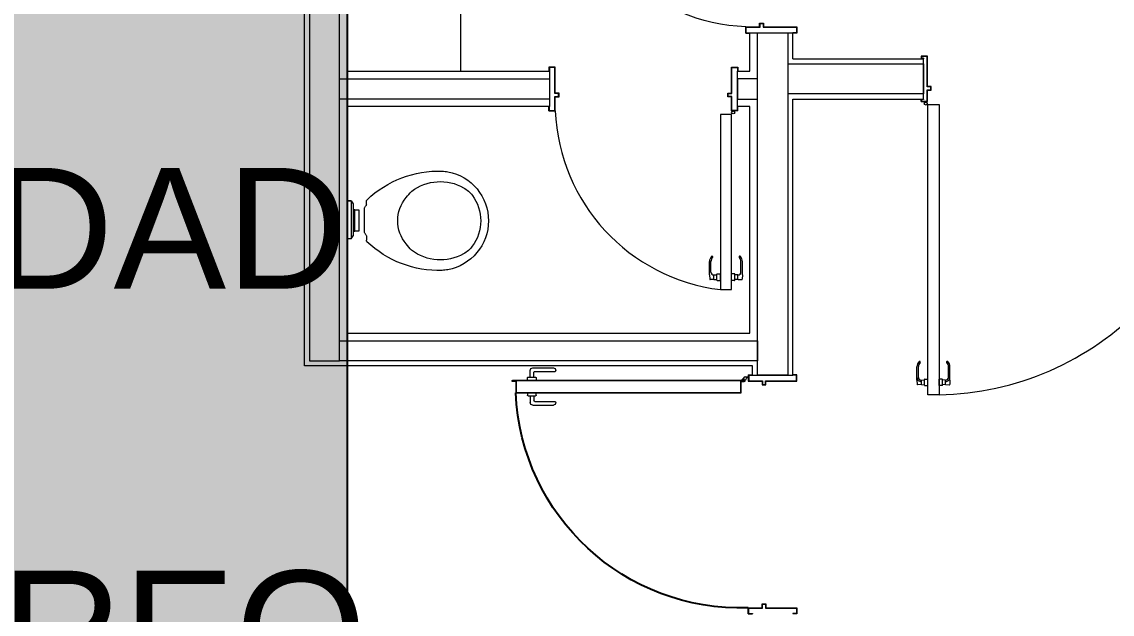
# Model space of a CAD drawing. Header units: millimetres. Extents: x 14 to 290, y 66 to 213.
# Drawn here: x 23.733 to 28.064, y 190.407 to 192.76 of the extents above; entities that cross this region are included whole.
import ezdxf

# ---------------------------------------------------------------- set-up
doc = ezdxf.new("R2010")
doc.units = ezdxf.units.MM
for name, color, linetype, lineweight in [('OCASA_TODAS_r08$0$CARP-BARRIDO', 252, 'Continuous', 15), ('OCASA_TODAS_r08$0$CARP-HERRAJES', 252, 'Continuous', 15), ('OCASA_TODAS_r08$0$CARP-HOJA', 252, 'Continuous', 20), ('OCASA_TODAS_r08$0$CARP-MARCO', 252, 'Continuous', 20), ('OCASA_TODAS_r08$0$CARPINTERIA', 252, 'Continuous', 15), ('OCASA_TODAS_r08$0$MURO CERAMICO DE 12', 252, 'Continuous', 20), ('OCASA_TODAS_r08$0$MURO CERAMICO DE 8', 252, 'Continuous', 20), ('OCASA_TODAS_r08$0$REVESTIMIENTOS', 252, 'Continuous', 20), ('OCASA_TODAS_r08$0$REVOQUES', 251, 'Continuous', 15), ('OCASA_TODAS_r08$0$SANITARIOS', 251, 'Continuous', 15)]:
    doc.layers.add(name, color=color, linetype=linetype, lineweight=lineweight)
doc.styles.add('IRI-OCASA-Layout R 9$0$Standard', font='arial.ttf')

# ---------------------------------------------------------------- blocks, each defined once
blk = doc.blocks.new('OCASA_TODAS_r08$0$FLOICDVS')
at = {"layer": 'OCASA_TODAS_r08$0$SANITARIOS'}
for p, q in [((-0.061377, -0.076247), (-0.074187, -0.07626)), ((0.063842, -0.076117), (0.081, -0.076099))]:
    blk.add_line(p, q, dxfattribs=at)
for points in [[(-0.075, 0), (0.075, 0)], [(-0.075, -0.015154), (-0.075, 0)], [(-0.075, 0), (-0.075, -0.015154)], [(0.075, -0.015154), (0.075, 0)], [(-0.075, -0.015154), (0.075, -0.015154)], [(-0.075, -0.015154), (-0.063685, -0.024285)], [(-0.063685, -0.024285), (0.063685, -0.024285)], [(-0.040186, -0.024285), (-0.040186, -0.046461), (0.044347, -0.046461), (0.044347, -0.024285)], [(0.044347, -0.024285), (0.044347, -0.030155), (-0.040186, -0.030155), (-0.040186, -0.024285)], [(0.075, -0.015154), (0.063685, -0.024285)], [(0.049962, -0.068812), (-0.047362, -0.068829)]]:
    blk.add_lwpolyline(points, dxfattribs=at)
for centre, radius, start, end in [((0.21901, -0.363193), 0.412677, 136.427375, 181.977505), ((-0.074179, -0.08426), 0.008, 90.059385, 136.427375), ((-0.061386, -0.068247), 0.008, 270.059385, 305.49033), ((0.001315, -0.156182), 0.1, 119.128699, 125.49033), ((0.001315, -0.156182), 0.1, 54.628441, 60.891305), ((0.063834, -0.068117), 0.008, 234.628441, 270.059385), ((0.081008, -0.084099), 0.008, 43.691396, 90.059385), ((-0.211602, -0.36364), 0.412677, 358.141266, 43.691396), ((0.003684, -0.343728), 0.143048, 90.059385, 129.924466), ((0.003684, -0.343728), 0.143048, 50.194305, 90.059385), ((0.03408, -0.369768), 0.186146, 142.397501, 209.943791), ((0.022534, -0.385727), 0.187771, 126.108162, 136.378791), ((-0.01508, -0.385766), 0.187771, 43.73998, 54.010609), ((-0.026659, -0.369831), 0.186146, 330.17498, 37.72127), ((0.027174, -0.363387), 0.221042, 183.643525, 189.515329), ((-0.019766, -0.363435), 0.221042, 350.603442, 356.475246), ((0.003704, -0.363215), 0.197964, 190.687271, 270.059385), ((0.003704, -0.363215), 0.197964, 270.059385, 349.4315), ((-0.031611, -0.409009), 0.109643, 209.310244, 233.514819), ((0.039114, -0.408935), 0.109643, 306.603952, 330.808527), ((0.003704, -0.363215), 0.167464, 233.116522, 270.059385), ((0.003704, -0.363215), 0.167464, 270.059385, 307.002249)]:
    blk.add_arc(centre, radius, start, end, dxfattribs=at)
blk = doc.blocks.new('OCASA_TODAS_r08$0$P14 14')
at = {"layer": 'OCASA_TODAS_r08$0$CARP-BARRIDO'}
blk.add_arc((-21.113856, -23.463412, -0.000123), 0.74716, 182.383766, 263.015925, dxfattribs=at)
at = {"layer": 'OCASA_TODAS_r08$0$CARP-HERRAJES', "extrusion": (1.67932e-05, 6.2673e-05, 1)}
for p, q in [((-21.247938, -24.146459, 0.000046), (-21.247938, -24.093511, 0.000043)), ((-21.116968, -24.146459, 0.000044), (-21.116968, -24.093511, 0.00004)), ((-21.247938, -24.146459, 0.000046), (-21.246979, -24.163857, 0.000047)), ((-21.230468, -24.164323, 0.000047), (-21.245163, -24.165142, 0.000047)), ((-21.230132, -24.146833, 0.000046), (-21.21806, -24.145926, 0.000045)), ((-21.230132, -24.164323, 0.000047), (-21.230132, -24.146833, 0.000046)), ((-21.230132, -24.164323, 0.000047), (-21.21806, -24.16523, 0.000047)), ((-21.21806, -24.167354, 0.000047), (-21.21806, -24.143802, 0.000045)), ((-21.216658, -24.1424, 0.000045), (-21.204706, -24.1424, 0.000045)), ((-21.216658, -24.168756, 0.000047), (-21.204706, -24.168756, 0.000047)), ((-21.204706, -24.168756, 0.000047), (-21.204706, -24.1424, 0.000045)), ((-21.148248, -24.1424, 0.000044), (-21.1602, -24.1424, 0.000044)), ((-21.1602, -24.168756, 0.000046), (-21.1602, -24.1424, 0.000044)), ((-21.148248, -24.168756, 0.000046), (-21.1602, -24.168756, 0.000046)), ((-21.146846, -24.167354, 0.000046), (-21.146846, -24.143802, 0.000044)), ((-21.134774, -24.146833, 0.000044), (-21.146846, -24.145926, 0.000044)), ((-21.134774, -24.164323, 0.000045), (-21.146846, -24.16523, 0.000045)), ((-21.134774, -24.164323, 0.000045), (-21.134774, -24.146833, 0.000044)), ((-21.134439, -24.164323, 0.000045), (-21.119743, -24.165142, 0.000045)), ((-21.116968, -24.146459, 0.000044), (-21.117927, -24.163857, 0.000045))]:
    blk.add_line(p, q, dxfattribs=at)
at = {"layer": 'OCASA_TODAS_r08$0$CARP-HERRAJES', "extrusion": (1.67932e-05, 6.2673e-05, 1), "elevation": -0.001824}
for points in [[(-21.242215, -24.135781), (-21.242215, -24.093511)], [(-21.122691, -24.135781), (-21.122691, -24.093511)]]:
    blk.add_lwpolyline(points, dxfattribs=at)
at = {"layer": 'OCASA_TODAS_r08$0$CARP-HERRAJES', "extrusion": (1.67932e-05, 6.2673e-05, 1)}
for centre, radius, start, end in [((-21.216689, -24.094466, -0.001824), 0.031264, 137.389588, 178.250158), ((-21.21662, -24.094509, -0.001824), 0.02562, 137.415505, 177.482987), ((-21.237471, -24.075105, -0.001824), 0.002867, 313.848385, 140.982624), ((-21.127436, -24.075105, -0.001824), 0.002867, 39.01735, 226.151589), ((-21.148286, -24.09451, -0.001824), 0.02562, 2.516987, 42.584469), ((-21.148217, -24.094466, -0.001824), 0.031264, 1.749816, 42.610387), ((-21.245579, -24.163803, -0.001824), 0.001402, 182.185883, 287.237894), ((-21.230991, -24.13562, -0.001824), 0.011225, 180.822772, 272.671199), ((-21.216658, -24.143802, -0.001824), 0.001402, 89.999987, 179.999987), ((-21.216658, -24.167354, -0.001824), 0.001402, 179.999987, 269.999987), ((-21.148248, -24.143802, -0.001824), 0.001402, 359.999987, 89.999987), ((-21.148248, -24.167354, -0.001824), 0.001402, 269.999987, 359.999987), ((-21.133915, -24.13562, -0.001824), 0.011225, 267.328776, 359.177203), ((-21.119328, -24.163803, -0.001824), 0.001402, 252.76208, 357.814091)]:
    blk.add_arc(centre, radius, start, end, dxfattribs=at)
at = {"layer": 'OCASA_TODAS_r08$0$CARP-HOJA', "extrusion": (1.67932e-05, 6.2673e-05, 1), "elevation": -0.001837}
blk.add_lwpolyline([(-21.204706, -23.509385), (-21.204706, -24.205028), (-21.1602, -24.205028), (-21.1602, -23.509385)], close=True, dxfattribs=at)
at = {"layer": 'OCASA_TODAS_r08$0$CARP-MARCO'}
for p, q in [((-21.86037, -23.321288, -0.000008), (-21.88537, -23.321288, -0.000008)), ((-21.88537, -23.321288, -0.000008), (-21.88537, -23.336288, -0.000008)), ((-21.88537, -23.321288, -0.000008), (-21.88537, -23.337888, -0.000008)), ((-21.88377, -23.337888, -0.000008), (-21.88537, -23.337888, -0.000008)), ((-21.86197, -23.322888, -0.000008), (-21.88377, -23.322888, -0.000008)), ((-21.88377, -23.322888, -0.000008), (-21.88377, -23.336288, -0.000008)), ((-21.88377, -23.322888, -0.000008), (-21.88377, -23.337888, -0.000008)), ((-21.86197, -23.426088, -0.000008), (-21.86197, -23.322888, -0.000008)), ((-21.86037, -23.424488, -0.000008), (-21.86037, -23.321288, -0.000008)), ((-21.16037, -23.424488, -0.000008), (-21.16037, -23.321288, -0.000008)), ((-21.16037, -23.321288, -0.000008), (-21.13537, -23.321288, -0.000008)), ((-21.15877, -23.426088, -0.000008), (-21.15877, -23.322888, -0.000008)), ((-21.15877, -23.322888, -0.000008), (-21.13697, -23.322888, -0.000008)), ((-21.13697, -23.322888, -0.000008), (-21.13697, -23.336288, -0.000008)), ((-21.13697, -23.322888, -0.000008), (-21.13697, -23.337888, -0.000008)), ((-21.13697, -23.337888, -0.000008), (-21.13537, -23.337888, -0.000008)), ((-21.13537, -23.321288, -0.000008), (-21.13537, -23.336288, -0.000008)), ((-21.13537, -23.321288, -0.000008), (-21.13537, -23.337888, -0.000008)), ((-21.84697, -23.426088, -0.000008), (-21.86197, -23.426088, -0.000008)), ((-21.84537, -23.424488, -0.000008), (-21.86037, -23.424488, -0.000008)), ((-21.84697, -23.437888, -0.000008), (-21.84697, -23.426088, -0.000008)), ((-21.84537, -23.439488, -0.000008), (-21.84537, -23.424488, -0.000008)), ((-21.17537, -23.439488, -0.000008), (-21.17537, -23.424488, -0.000008)), ((-21.17537, -23.424488, -0.000008), (-21.16037, -23.424488, -0.000008)), ((-21.17377, -23.437888, -0.000008), (-21.17377, -23.426088, -0.000008)), ((-21.17377, -23.426088, -0.000008), (-21.15877, -23.426088, -0.000008)), ((-21.86197, -23.492888, -0.000008), (-21.86197, -23.437888, -0.000008)), ((-21.86197, -23.437888, -0.000008), (-21.84697, -23.437888, -0.000008)), ((-21.86037, -23.494488, -0.000008), (-21.86037, -23.439488, -0.000008)), ((-21.86037, -23.439488, -0.000008), (-21.84537, -23.439488, -0.000008)), ((-21.16037, -23.439488, -0.000008), (-21.17537, -23.439488, -0.000008)), ((-21.15877, -23.437888, -0.000008), (-21.17377, -23.437888, -0.000008)), ((-21.16037, -23.494488, -0.000008), (-21.16037, -23.439488, -0.000008)), ((-21.15877, -23.492888, -0.000008), (-21.15877, -23.437888, -0.000008)), ((-21.88537, -23.494488, -0.000008), (-21.88537, -23.477888, -0.000008)), ((-21.88377, -23.477888, -0.000008), (-21.88537, -23.477888, -0.000008)), ((-21.88537, -23.494488, -0.000008), (-21.88537, -23.479488, -0.000008)), ((-21.88537, -23.494488, -0.000008), (-21.86037, -23.494488, -0.000008)), ((-21.88377, -23.492888, -0.000008), (-21.88377, -23.477888, -0.000008)), ((-21.88377, -23.492888, -0.000008), (-21.88377, -23.479488, -0.000008)), ((-21.88377, -23.492888, -0.000008), (-21.86197, -23.492888, -0.000008)), ((-21.13537, -23.494488, -0.000008), (-21.16037, -23.494488, -0.000008)), ((-21.13697, -23.492888, -0.000008), (-21.15877, -23.492888, -0.000008)), ((-21.13697, -23.492888, -0.000008), (-21.13697, -23.477888, -0.000008)), ((-21.13697, -23.477888, -0.000008), (-21.13537, -23.477888, -0.000008)), ((-21.13697, -23.492888, -0.000008), (-21.13697, -23.479488, -0.000008)), ((-21.13537, -23.494488, -0.000008), (-21.13537, -23.477888, -0.000008)), ((-21.13537, -23.494488, -0.000008), (-21.13537, -23.479488, -0.000008))]:
    blk.add_line(p, q, dxfattribs=at)
blk.add_circle((-21.153754, -23.501298, -0.000008), 0.006, dxfattribs=at)
blk = doc.blocks.new('OCASA_TODAS_r08$0$P14 17')
at = {"layer": 'OCASA_TODAS_r08$0$CARP-BARRIDO'}
blk.add_arc((-19.113856, -23.463412, -0.000123), 0.74716, 182.383766, 263.015925, dxfattribs=at)
at = {"layer": 'OCASA_TODAS_r08$0$CARP-HERRAJES', "extrusion": (1.67932e-05, 6.2673e-05, 1)}
for p, q in [((-19.247938, -24.146459, 0.000046), (-19.247938, -24.093511, 0.000043)), ((-19.116968, -24.146459, 0.000044), (-19.116968, -24.093511, 0.00004)), ((-19.247938, -24.146459, 0.000046), (-19.246979, -24.163857, 0.000047)), ((-19.230468, -24.164323, 0.000047), (-19.245163, -24.165142, 0.000047)), ((-19.230132, -24.146833, 0.000046), (-19.21806, -24.145926, 0.000045)), ((-19.230132, -24.164323, 0.000047), (-19.230132, -24.146833, 0.000046)), ((-19.230132, -24.164323, 0.000047), (-19.21806, -24.16523, 0.000047)), ((-19.21806, -24.167354, 0.000047), (-19.21806, -24.143802, 0.000045)), ((-19.216658, -24.1424, 0.000045), (-19.204706, -24.1424, 0.000045)), ((-19.216658, -24.168756, 0.000047), (-19.204706, -24.168756, 0.000047)), ((-19.204706, -24.168756, 0.000047), (-19.204706, -24.1424, 0.000045)), ((-19.148248, -24.1424, 0.000044), (-19.1602, -24.1424, 0.000044)), ((-19.1602, -24.168756, 0.000046), (-19.1602, -24.1424, 0.000044)), ((-19.148248, -24.168756, 0.000046), (-19.1602, -24.168756, 0.000046)), ((-19.146846, -24.167354, 0.000046), (-19.146846, -24.143802, 0.000044)), ((-19.134774, -24.146833, 0.000044), (-19.146846, -24.145926, 0.000044)), ((-19.134774, -24.164323, 0.000045), (-19.146846, -24.16523, 0.000045)), ((-19.134774, -24.164323, 0.000045), (-19.134774, -24.146833, 0.000044)), ((-19.134439, -24.164323, 0.000045), (-19.119743, -24.165142, 0.000045)), ((-19.116968, -24.146459, 0.000044), (-19.117927, -24.163857, 0.000045))]:
    blk.add_line(p, q, dxfattribs=at)
at = {"layer": 'OCASA_TODAS_r08$0$CARP-HERRAJES', "extrusion": (1.67932e-05, 6.2673e-05, 1), "elevation": -0.001791}
for points in [[(-19.242215, -24.135781), (-19.242215, -24.093511)], [(-19.122691, -24.135781), (-19.122691, -24.093511)]]:
    blk.add_lwpolyline(points, dxfattribs=at)
at = {"layer": 'OCASA_TODAS_r08$0$CARP-HERRAJES', "extrusion": (1.67932e-05, 6.2673e-05, 1)}
for centre, radius, start, end in [((-19.216689, -24.094466, -0.001791), 0.031264, 137.389588, 178.250158), ((-19.21662, -24.094509, -0.001791), 0.02562, 137.415505, 177.482987), ((-19.237471, -24.075105, -0.001791), 0.002867, 313.848385, 140.982624), ((-19.127436, -24.075105, -0.001791), 0.002867, 39.01735, 226.151589), ((-19.148286, -24.09451, -0.001791), 0.02562, 2.516987, 42.584469), ((-19.148217, -24.094466, -0.001791), 0.031264, 1.749816, 42.610387), ((-19.245579, -24.163803, -0.001791), 0.001402, 182.185883, 287.237894), ((-19.230991, -24.13562, -0.001791), 0.011225, 180.822772, 272.671199), ((-19.216658, -24.143802, -0.001791), 0.001402, 89.999987, 179.999987), ((-19.216658, -24.167354, -0.001791), 0.001402, 179.999987, 269.999987), ((-19.148248, -24.143802, -0.001791), 0.001402, 359.999987, 89.999987), ((-19.148248, -24.167354, -0.001791), 0.001402, 269.999987, 359.999987), ((-19.133915, -24.13562, -0.001791), 0.011225, 267.328776, 359.177203), ((-19.119328, -24.163803, -0.001791), 0.001402, 252.76208, 357.814091)]:
    blk.add_arc(centre, radius, start, end, dxfattribs=at)
at = {"layer": 'OCASA_TODAS_r08$0$CARP-HOJA', "extrusion": (1.67932e-05, 6.2673e-05, 1), "elevation": -0.001803}
blk.add_lwpolyline([(-19.204706, -23.509385), (-19.204706, -24.205028), (-19.1602, -24.205028), (-19.1602, -23.509385)], close=True, dxfattribs=at)
at = {"layer": 'OCASA_TODAS_r08$0$CARP-MARCO'}
for p, q in [((-19.86037, -23.291288, -0.000008), (-19.88537, -23.291288, -0.000008)), ((-19.88537, -23.291288, -0.000008), (-19.88537, -23.306288, -0.000008)), ((-19.88537, -23.291288, -0.000008), (-19.88537, -23.307888, -0.000008)), ((-19.86197, -23.292888, -0.000008), (-19.88377, -23.292888, -0.000008)), ((-19.88377, -23.292888, -0.000008), (-19.88377, -23.306288, -0.000008)), ((-19.88377, -23.292888, -0.000008), (-19.88377, -23.307888, -0.000008)), ((-19.86197, -23.426088, -0.000008), (-19.86197, -23.292888, -0.000008)), ((-19.86037, -23.424488, -0.000008), (-19.86037, -23.291288, -0.000008)), ((-19.16037, -23.424488, -0.000008), (-19.16037, -23.291288, -0.000008)), ((-19.16037, -23.291288, -0.000008), (-19.13537, -23.291288, -0.000008)), ((-19.15877, -23.426088, -0.000008), (-19.15877, -23.292888, -0.000008)), ((-19.15877, -23.292888, -0.000008), (-19.13697, -23.292888, -0.000008)), ((-19.13697, -23.292888, -0.000008), (-19.13697, -23.306288, -0.000008)), ((-19.13697, -23.292888, -0.000008), (-19.13697, -23.307888, -0.000008)), ((-19.13537, -23.291288, -0.000008), (-19.13537, -23.306288, -0.000008)), ((-19.13537, -23.291288, -0.000008), (-19.13537, -23.307888, -0.000008)), ((-19.88377, -23.307888, -0.000008), (-19.88537, -23.307888, -0.000008)), ((-19.13697, -23.307888, -0.000008), (-19.13537, -23.307888, -0.000008)), ((-19.84697, -23.426088, -0.000008), (-19.86197, -23.426088, -0.000008)), ((-19.84537, -23.424488, -0.000008), (-19.86037, -23.424488, -0.000008)), ((-19.84697, -23.437888, -0.000008), (-19.84697, -23.426088, -0.000008)), ((-19.84537, -23.439488, -0.000008), (-19.84537, -23.424488, -0.000008)), ((-19.17537, -23.439488, -0.000008), (-19.17537, -23.424488, -0.000008)), ((-19.17537, -23.424488, -0.000008), (-19.16037, -23.424488, -0.000008)), ((-19.17377, -23.437888, -0.000008), (-19.17377, -23.426088, -0.000008)), ((-19.17377, -23.426088, -0.000008), (-19.15877, -23.426088, -0.000008)), ((-19.86197, -23.492888, -0.000008), (-19.86197, -23.437888, -0.000008)), ((-19.86197, -23.437888, -0.000008), (-19.84697, -23.437888, -0.000008)), ((-19.86037, -23.494488, -0.000008), (-19.86037, -23.439488, -0.000008)), ((-19.86037, -23.439488, -0.000008), (-19.84537, -23.439488, -0.000008)), ((-19.16037, -23.439488, -0.000008), (-19.17537, -23.439488, -0.000008)), ((-19.15877, -23.437888, -0.000008), (-19.17377, -23.437888, -0.000008)), ((-19.16037, -23.494488, -0.000008), (-19.16037, -23.439488, -0.000008)), ((-19.15877, -23.492888, -0.000008), (-19.15877, -23.437888, -0.000008)), ((-19.88537, -23.494488, -0.000008), (-19.88537, -23.477888, -0.000008)), ((-19.88377, -23.477888, -0.000008), (-19.88537, -23.477888, -0.000008)), ((-19.88537, -23.494488, -0.000008), (-19.88537, -23.479488, -0.000008)), ((-19.88537, -23.494488, -0.000008), (-19.86037, -23.494488, -0.000008)), ((-19.88377, -23.492888, -0.000008), (-19.88377, -23.477888, -0.000008)), ((-19.88377, -23.492888, -0.000008), (-19.88377, -23.479488, -0.000008)), ((-19.88377, -23.492888, -0.000008), (-19.86197, -23.492888, -0.000008)), ((-19.13537, -23.494488, -0.000008), (-19.16037, -23.494488, -0.000008)), ((-19.13697, -23.492888, -0.000008), (-19.15877, -23.492888, -0.000008)), ((-19.13697, -23.492888, -0.000008), (-19.13697, -23.477888, -0.000008)), ((-19.13697, -23.477888, -0.000008), (-19.13537, -23.477888, -0.000008)), ((-19.13697, -23.492888, -0.000008), (-19.13697, -23.479488, -0.000008)), ((-19.13537, -23.494488, -0.000008), (-19.13537, -23.477888, -0.000008)), ((-19.13537, -23.494488, -0.000008), (-19.13537, -23.479488, -0.000008))]:
    blk.add_line(p, q, dxfattribs=at)
blk.add_circle((-19.153754, -23.501298, -0.000008), 0.006, dxfattribs=at)
blk = doc.blocks.new('OCASA_TODAS_r08$0$P3a 16')
at = {"layer": 'OCASA_TODAS_r08$0$CARP-BARRIDO'}
for centre, radius, start, end in [((-40.032586, 113.215562, 0.000058), 1.14736, 270.935575, 1.427594), ((-37.73593, 113.218104, 0.000042), 1.149947, 178.70229, 268.934541)]:
    blk.add_arc(centre, radius, start, end, dxfattribs=at)
at = {"layer": 'OCASA_TODAS_r08$0$CARP-HERRAJES', "extrusion": (-9.89313e-06, 3.69217e-05, 1)}
for p, q in [((-40.10159, 112.126925, 0.00003), (-40.10159, 112.179872, 0.000028)), ((-39.97062, 112.126925, 0.000031), (-39.97062, 112.179872, 0.000029)), ((-40.10159, 112.126925, 0.00003), (-40.100631, 112.109527, 0.000031)), ((-40.084119, 112.109061, 0.000031), (-40.098815, 112.108241, 0.000031)), ((-40.084119, 112.109061, 0.000031), (-40.084119, 112.126551, 0.00003)), ((-40.083784, 112.126551, 0.00003), (-40.071712, 112.127458, 0.00003)), ((-40.083784, 112.109061, 0.000031), (-40.083784, 112.126551, 0.00003)), ((-40.083784, 112.109061, 0.000031), (-40.071712, 112.108154, 0.000031)), ((-40.071712, 112.10603, 0.000031), (-40.071712, 112.129582, 0.00003)), ((-40.07031, 112.130984, 0.00003), (-40.058358, 112.130984, 0.00003)), ((-40.07031, 112.104628, 0.000031), (-40.058358, 112.104628, 0.000031)), ((-40.058358, 112.104628, 0.000031), (-40.058358, 112.130984, 0.00003)), ((-40.0019, 112.130984, 0.000031), (-40.013852, 112.130984, 0.000031)), ((-40.013852, 112.104628, 0.000032), (-40.013852, 112.130984, 0.000031)), ((-40.0019, 112.104628, 0.000032), (-40.013852, 112.104628, 0.000032)), ((-40.000498, 112.10603, 0.000032), (-40.000498, 112.129582, 0.000031)), ((-39.988426, 112.126551, 0.000031), (-40.000498, 112.127458, 0.000031)), ((-39.988426, 112.109061, 0.000032), (-40.000498, 112.108154, 0.000032)), ((-39.988426, 112.109061, 0.000032), (-39.988426, 112.126551, 0.000031)), ((-39.98809, 112.109061, 0.000032), (-39.98809, 112.126551, 0.000031)), ((-39.98809, 112.109061, 0.000032), (-39.973395, 112.108241, 0.000032)), ((-39.97062, 112.126925, 0.000031), (-39.971579, 112.109527, 0.000032))]:
    blk.add_line(p, q, dxfattribs=at)
at = {"layer": 'OCASA_TODAS_r08$0$CARP-HERRAJES', "extrusion": (-9.89313e-06, 3.69217e-05, 1), "elevation": 0.004567}
for points in [[(-40.095867, 112.137603), (-40.095867, 112.179872)], [(-39.976343, 112.137603), (-39.976343, 112.179872)]]:
    blk.add_lwpolyline(points, dxfattribs=at)
at = {"layer": 'OCASA_TODAS_r08$0$CARP-HERRAJES', "extrusion": (-9.89313e-06, 3.69217e-05, 1)}
for centre, radius, start, end in [((-40.070341, 112.178918, 0.004567), 0.031264, 137.389601, 178.250172), ((-40.070272, 112.178874, 0.004567), 0.02562, 137.415519, 177.483001), ((-40.091122, 112.198278, 0.004567), 0.002867, 313.848399, 140.982638), ((-39.981088, 112.198278, 0.004567), 0.002867, 39.017364, 226.151603), ((-40.001938, 112.178874, 0.004567), 0.02562, 2.517001, 42.584483), ((-40.001869, 112.178918, 0.004567), 0.031264, 1.74983, 42.6104), ((-40.0844, 112.137719, 0.004567), 0.01719, 180.582554, 270.934541), ((-40.09923, 112.10958, 0.004567), 0.001402, 182.185897, 287.237908), ((-40.084643, 112.137764, 0.004567), 0.011225, 180.822785, 272.671212), ((-40.07031, 112.129582, 0.004567), 0.001402, 90.000001, 180.000001), ((-40.07031, 112.10603, 0.004567), 0.001402, 180.000001, 270.000001), ((-40.0019, 112.129582, 0.004567), 0.001402, 0.000001, 90.000001), ((-40.0019, 112.10603, 0.004567), 0.001402, 270.000001, 0.000001), ((-39.987567, 112.137764, 0.004567), 0.011225, 267.328789, 359.177216), ((-39.98781, 112.137719, 0.004567), 0.01719, 269.065461, 359.417448), ((-39.97298, 112.10958, 0.004567), 0.001402, 252.762094, 357.814105)]:
    blk.add_arc(centre, radius, start, end, dxfattribs=at)
at = {"layer": 'OCASA_TODAS_r08$0$CARP-HOJA', "extrusion": (-9.89313e-06, 3.69217e-05, 1), "elevation": 0.004584}
blk.add_lwpolyline([(-40.013852, 113.220905), (-40.013852, 112.068355), (-40.058357, 112.068355), (-40.058357, 113.220905)], close=True, dxfattribs=at)
at = {"layer": 'OCASA_TODAS_r08$0$CARP-HOJA', "extrusion": (6.69122e-06, 2.4972e-05, 1), "elevation": 0.002576}
blk.add_lwpolyline([(-37.757313, 113.220905), (-37.757313, 112.068355), (-37.712808, 112.068355), (-37.712808, 113.220905)], close=True, dxfattribs=at)
at = {"layer": 'OCASA_TODAS_r08$0$CARP-MARCO'}
for p, q in [((-40.060036, 113.413222, 0.000004), (-40.085036, 113.413222, 0.000004)), ((-40.085036, 113.413222, 0.000004), (-40.085036, 113.403222, 0.000004)), ((-40.085036, 113.403222, 0.000004), (-40.075036, 113.403222, 0.000004)), ((-40.061636, 113.411622, 0.000004), (-40.083436, 113.411622, 0.000004)), ((-40.083436, 113.404822, 0.000004), (-40.083436, 113.411622, 0.000004)), ((-40.075036, 113.404822, 0.000004), (-40.083436, 113.404822, 0.000004)), ((-40.075036, 113.404822, 0.000004), (-40.075036, 113.403222, 0.000004)), ((-40.061636, 113.291622, 0.000004), (-40.061636, 113.411622, 0.000004)), ((-40.060036, 113.293222, 0.000004), (-40.060036, 113.413222, 0.000004)), ((-37.710036, 113.293222, 0.000004), (-37.710036, 113.413222, 0.000004)), ((-37.710036, 113.413222, 0.000004), (-37.685036, 113.413222, 0.000004)), ((-37.708436, 113.291622, 0.000004), (-37.708436, 113.411622, 0.000004)), ((-37.708436, 113.411622, 0.000004), (-37.686636, 113.411622, 0.000004)), ((-37.695036, 113.404822, 0.000004), (-37.686636, 113.404822, 0.000004)), ((-37.695036, 113.404822, 0.000004), (-37.695036, 113.403222, 0.000004)), ((-37.685036, 113.403222, 0.000004), (-37.695036, 113.403222, 0.000004)), ((-37.686636, 113.404822, 0.000004), (-37.686636, 113.411622, 0.000004)), ((-37.685036, 113.413222, 0.000004), (-37.685036, 113.403222, 0.000004)), ((-40.046636, 113.291622, 0.000004), (-40.061636, 113.291622, 0.000004)), ((-40.061636, 113.234822, 0.000004), (-40.061636, 113.279822, 0.000004)), ((-40.061636, 113.279822, 0.000004), (-40.046636, 113.279822, 0.000004)), ((-40.045036, 113.293222, 0.000004), (-40.060036, 113.293222, 0.000004)), ((-40.060036, 113.233222, 0.000004), (-40.060036, 113.278222, 0.000004)), ((-40.060036, 113.278222, 0.000004), (-40.045036, 113.278222, 0.000004)), ((-40.046636, 113.279822, 0.000004), (-40.046636, 113.291622, 0.000004)), ((-40.045036, 113.278222, 0.000004), (-40.045036, 113.293222, 0.000004)), ((-37.725036, 113.278222, 0.000004), (-37.725036, 113.293222, 0.000004)), ((-37.725036, 113.293222, 0.000004), (-37.710036, 113.293222, 0.000004)), ((-37.710036, 113.278222, 0.000004), (-37.725036, 113.278222, 0.000004)), ((-37.723436, 113.279822, 0.000004), (-37.723436, 113.291622, 0.000004)), ((-37.723436, 113.291622, 0.000004), (-37.708436, 113.291622, 0.000004)), ((-37.708436, 113.279822, 0.000004), (-37.723436, 113.279822, 0.000004)), ((-37.710036, 113.233222, 0.000004), (-37.710036, 113.278222, 0.000004)), ((-37.708436, 113.234822, 0.000004), (-37.708436, 113.279822, 0.000004)), ((-40.085036, 113.233222, 0.000004), (-40.085036, 113.243222, 0.000004)), ((-40.085036, 113.243222, 0.000004), (-40.075036, 113.243222, 0.000004)), ((-40.085036, 113.233222, 0.000004), (-40.060036, 113.233222, 0.000004)), ((-40.075036, 113.241622, 0.000004), (-40.083436, 113.241622, 0.000004)), ((-40.083436, 113.241622, 0.000004), (-40.083436, 113.234822, 0.000004)), ((-40.083436, 113.234822, 0.000004), (-40.061636, 113.234822, 0.000004)), ((-40.075036, 113.243222, 0.000004), (-40.075036, 113.241622, 0.000004)), ((-37.685036, 113.233222, 0.000004), (-37.710036, 113.233222, 0.000004)), ((-37.686636, 113.234822, 0.000004), (-37.708436, 113.234822, 0.000004)), ((-37.685036, 113.243222, 0.000004), (-37.695036, 113.243222, 0.000004)), ((-37.695036, 113.243222, 0.000004), (-37.695036, 113.241622, 0.000004)), ((-37.695036, 113.241622, 0.000004), (-37.686636, 113.241622, 0.000004)), ((-37.686636, 113.241622, 0.000004), (-37.686636, 113.234822, 0.000004)), ((-37.685036, 113.233222, 0.000004), (-37.685036, 113.243222, 0.000004))]:
    blk.add_line(p, q, dxfattribs=at)
for centre in [(-40.066459, 113.225159), (-37.703613, 113.225159)]:
    blk.add_circle(centre, 0.006, dxfattribs=at)
blk = doc.blocks.new('OCASA_TODAS_r08$0$P12 16')
at = {"layer": 'OCASA_TODAS_r08$0$CARP-BARRIDO', "lineweight": -3}
blk.add_arc((-37.608443, 108.159054), 0.891885, 177.920307, 267.567234, dxfattribs=at)
at = {"layer": 'OCASA_TODAS_r08$0$CARP-HERRAJES'}
for p, q in [((-37.6843, 107.426908), (-37.6853, 107.426908)), ((-37.6813, 107.343908), (-37.6813, 107.423908)), ((-37.5613, 107.343908), (-37.5613, 107.423908)), ((-37.5583, 107.426908), (-37.5573, 107.426908)), ((-37.6953, 107.334908), (-37.6953, 107.416908)), ((-37.5473, 107.334908), (-37.5473, 107.416908)), ((-37.6583, 107.338908), (-37.6763, 107.338908)), ((-37.6583, 107.316983), (-37.6583, 107.345983)), ((-37.6553, 107.348983), (-37.6463, 107.348983)), ((-37.5873, 107.348983), (-37.5963, 107.348983)), ((-37.5843, 107.316983), (-37.5843, 107.345983)), ((-37.5843, 107.338908), (-37.5663, 107.338908)), ((-37.6583, 107.324908), (-37.6853, 107.324908)), ((-37.6463, 107.313983), (-37.6553, 107.313983)), ((-37.5963, 107.313983), (-37.5873, 107.313983)), ((-37.5843, 107.324908), (-37.5573, 107.324908))]:
    blk.add_line(p, q, dxfattribs=at)
for centre, radius, start, end in [((-37.6853, 107.416908), 0.01, 90, 180), ((-37.6843, 107.423908), 0.003, 0, 90), ((-37.5583, 107.423908), 0.003, 90, 180), ((-37.5573, 107.416908), 0.01, 0, 90), ((-37.6853, 107.334908), 0.01, 180, 270), ((-37.6763, 107.343908), 0.005, 180, 270), ((-37.6553, 107.345983), 0.003, 90, 180), ((-37.5873, 107.345983), 0.003, 0, 90), ((-37.5663, 107.343908), 0.005, 270, 0), ((-37.5573, 107.334908), 0.01, 270, 0), ((-37.6553, 107.316983), 0.003, 180, 270), ((-37.5873, 107.316983), 0.003, 270, 0)]:
    blk.add_arc(centre, radius, start, end, dxfattribs=at)
at = {"layer": 'OCASA_TODAS_r08$0$CARP-HOJA'}
for p, q in [((-37.6463, 107.267973), (-37.6463, 108.162973)), ((-37.6463, 108.162973), (-37.6013, 108.162973)), ((-37.6451, 108.004666), (-37.6451, 108.161773)), ((-37.6451, 108.161773), (-37.6001, 108.161773)), ((-37.6013, 108.162973), (-37.6013, 108.175473)), ((-37.6001, 108.175473), (-37.6001, 108.161773)), ((-37.5975, 108.019666), (-37.5975, 108.175473)), ((-37.5963, 107.255473), (-37.5963, 108.175473)), ((-37.6451, 107.269173), (-37.6451, 108.004666)), ((-37.5975, 107.255473), (-37.5975, 108.019666)), ((-37.6013, 107.267973), (-37.6463, 107.267973)), ((-37.6001, 107.269173), (-37.6451, 107.269173)), ((-37.6013, 107.267973), (-37.6013, 107.255473)), ((-37.6001, 107.269173), (-37.6001, 107.255473))]:
    blk.add_line(p, q, dxfattribs=at)
for centre, radius, start, end in [((-37.5988, 108.175473), 0.0025, 0, 180), ((-37.5988, 108.175473), 0.0013, 0, 180), ((-37.5988, 107.255473), 0.0025, 180, 0), ((-37.5988, 107.255473), 0.0013, 180, 0)]:
    blk.add_arc(centre, radius, start, end, dxfattribs=at)
at = {"layer": 'OCASA_TODAS_r08$0$CARP-MARCO'}
for p, q in [((-38.49974, 108.38462), (-38.52474, 108.38462)), ((-38.52474, 108.38462), (-38.52474, 108.36962)), ((-38.52474, 108.38462), (-38.52474, 108.36802)), ((-38.50134, 108.38302), (-38.52314, 108.38302)), ((-38.52314, 108.38302), (-38.52314, 108.36962)), ((-38.52314, 108.38302), (-38.52314, 108.36802)), ((-38.50134, 108.25982), (-38.50134, 108.38302)), ((-38.49974, 108.26142), (-38.49974, 108.38462)), ((-37.59974, 108.26142), (-37.59974, 108.38462)), ((-37.59974, 108.38462), (-37.57474, 108.38462)), ((-37.59814, 108.25982), (-37.59814, 108.38302)), ((-37.59814, 108.38302), (-37.57634, 108.38302)), ((-37.57634, 108.38302), (-37.57634, 108.36962)), ((-37.57634, 108.38302), (-37.57634, 108.36802)), ((-37.57474, 108.38462), (-37.57474, 108.36962)), ((-37.57474, 108.38462), (-37.57474, 108.36802)), ((-38.52314, 108.36802), (-38.52474, 108.36802)), ((-37.57634, 108.36802), (-37.57474, 108.36802)), ((-38.48634, 108.25982), (-38.50134, 108.25982)), ((-38.50134, 108.19302), (-38.50134, 108.24802)), ((-38.50134, 108.24802), (-38.48634, 108.24802)), ((-38.48474, 108.26142), (-38.49974, 108.26142)), ((-38.49974, 108.19142), (-38.49974, 108.24642)), ((-38.49974, 108.24642), (-38.48474, 108.24642)), ((-38.48634, 108.24802), (-38.48634, 108.25982)), ((-38.48474, 108.24642), (-38.48474, 108.26142)), ((-37.61474, 108.24642), (-37.61474, 108.26142)), ((-37.61474, 108.26142), (-37.59974, 108.26142)), ((-37.59974, 108.24642), (-37.61474, 108.24642)), ((-37.61314, 108.24802), (-37.61314, 108.25982)), ((-37.61314, 108.25982), (-37.59814, 108.25982)), ((-37.59814, 108.24802), (-37.61314, 108.24802)), ((-37.59974, 108.19142), (-37.59974, 108.24642)), ((-37.59814, 108.19302), (-37.59814, 108.24802)), ((-38.52474, 108.19142), (-38.52474, 108.20802)), ((-38.52314, 108.20802), (-38.52474, 108.20802)), ((-38.52474, 108.19142), (-38.52474, 108.20642)), ((-38.52314, 108.19302), (-38.52314, 108.20802)), ((-38.52314, 108.19302), (-38.52314, 108.20642)), ((-37.57634, 108.19302), (-37.57634, 108.20802)), ((-37.57634, 108.20802), (-37.57474, 108.20802)), ((-37.57634, 108.19302), (-37.57634, 108.20642)), ((-37.57474, 108.19142), (-37.57474, 108.20802)), ((-37.57474, 108.19142), (-37.57474, 108.20642)), ((-38.52474, 108.19142), (-38.49974, 108.19142)), ((-38.52314, 108.19302), (-38.50134, 108.19302)), ((-37.57474, 108.19142), (-37.59974, 108.19142)), ((-37.57634, 108.19302), (-37.59814, 108.19302)), ((-37.58646, 108.173149), (-37.5963, 108.164517)), ((-37.590044, 108.172915), (-37.5963, 108.167348)), ((-37.58474, 108.184745), (-37.58474, 108.19142)), ((-37.58474, 108.183317), (-37.58474, 108.19142)), ((-37.58274, 108.179911), (-37.58274, 108.19142))]:
    blk.add_line(p, q, dxfattribs=at)
blk.add_circle((-37.588625, 108.178745), 0.006, dxfattribs=at)

msp = doc.modelspace()

# ---------------------------------------------------------------- hatches: boundary and pattern name
h = msp.add_hatch(color=50)
h.dxf.hatch_style = 1
h.paths.add_polyline_path([(21.0453, 193.7332), (25.0257, 193.7332), (25.0257, 188.5956), (21.0453, 188.5956)])

# ---------------------------------------------------------------- linework, layer by layer
at = {"color": 50}
msp.add_lwpolyline([(21.0453, 193.7332), (25.0257, 193.7332), (25.0257, 188.5956), (21.0453, 188.5956)], close=True, dxfattribs=at)
at = {"layer": 'OCASA_TODAS_r08$0$MURO CERAMICO DE 12'}
for points in [[(24.8753, 193.5932), (24.8753, 191.4132), (24.9953, 191.4132), (24.9953, 193.5932)], [(26.6553, 191.356), (26.6553, 192.7164), (26.7753, 192.7164), (26.7753, 191.356), (26.6553, 191.356)], [(26.7753, 192.5932), (27.3153, 192.5932), (27.3153, 192.4732), (26.7753, 192.4732)]]:
    msp.add_lwpolyline(points, dxfattribs=at)
at = {"layer": 'OCASA_TODAS_r08$0$MURO CERAMICO DE 8'}
for points in [[(24.9953, 192.5332), (25.8285, 192.5332), (25.8285, 192.4532), (24.9953, 192.4532)], [(26.5753, 192.4532), (26.6553, 192.4532), (26.6553, 192.5332), (26.5753, 192.5332)], [(24.9953, 191.4932), (26.6553, 191.4932), (26.6553, 191.4132), (24.9953, 191.4132)]]:
    msp.add_lwpolyline(points, close=True, dxfattribs=at)
at = {"layer": 'OCASA_TODAS_r08$0$REVESTIMIENTOS'}
msp.add_line((26.6253, 192.7164), (26.6553, 192.7164), dxfattribs=at)
for points in [[(26.6253, 193.4632), (26.6253, 193.5632), (25.0253, 193.5632), (25.0253, 192.5632), (25.8285, 192.5632), (25.8285, 192.4232), (25.0253, 192.4232), (25.0253, 191.5232), (26.6253, 191.5232), (26.6253, 192.4232), (26.5753, 192.4232), (26.5753, 192.5632), (26.6253, 192.5632)], [(26.6253, 192.5632), (26.6253, 192.7164)]]:
    msp.add_lwpolyline(points, dxfattribs=at)
at = {"layer": 'OCASA_TODAS_r08$0$REVOQUES'}
msp.add_line((26.7753, 192.7164), (26.7953, 192.7164), dxfattribs=at)
for points in [[(26.6353, 191.356), (26.6353, 191.3932), (24.8553, 191.3932), (24.8553, 193.5732), (24.3142, 193.5732)], [(26.7953, 192.6132), (26.7953, 192.7164)], [(26.6353, 191.356), (26.7953, 191.356), (26.7953, 192.4532), (27.3153, 192.4532), (27.3153, 192.6132)], [(26.7953, 192.6132), (27.3153, 192.6132)], [(27.3152, 192.5932), (27.3153, 192.6132)]]:
    msp.add_lwpolyline(points, dxfattribs=at)
at = {"layer": 'OCASA_TODAS_r08$0$SANITARIOS'}
msp.add_line((25.4753, 193.5633), (25.4753, 192.5631), dxfattribs=at)

# ---------------------------------------------------------------- block references
at = {"layer": 'OCASA_TODAS_r08$0$CARPINTERIA', "xscale": -1, "rotation": 270}
for name, p in [('OCASA_TODAS_r08$0$P14 17', (50.1032, 212.6002, 0)), ('OCASA_TODAS_r08$0$P12 16', (-81.5727, 228.9323))]:
    msp.add_blockref(name, p, dxfattribs=at)
at = {"layer": 'OCASA_TODAS_r08$0$CARPINTERIA'}
for name, p in [('OCASA_TODAS_r08$0$P3a 16', (67.3903, 79.21, 0)), ('OCASA_TODAS_r08$0$P14 14', (47.7123, 215.9011, 0))]:
    msp.add_blockref(name, p, dxfattribs=at)
at = {"layer": 'OCASA_TODAS_r08$0$SANITARIOS', "xscale": -1, "rotation": 90}
msp.add_blockref('OCASA_TODAS_r08$0$FLOICDVS', (25.0253, 191.9732, 0), dxfattribs=at)

# ---------------------------------------------------------------- texts
at = {"color": 7, "insert": (21.556, 190.0926, 0), "char_height": 0.48, "attachment_point": 7, "style": 'IRI-OCASA-Layout R 9$0$Standard'}
msp.add_mtext_dynamic_manual_height_columns('\\pxqc;SEGURIDAD Y MONITOREO', width=2.958753, gutter_width=12.5, heights=[0], dxfattribs=at)

doc.saveas('drawing.dxf')
